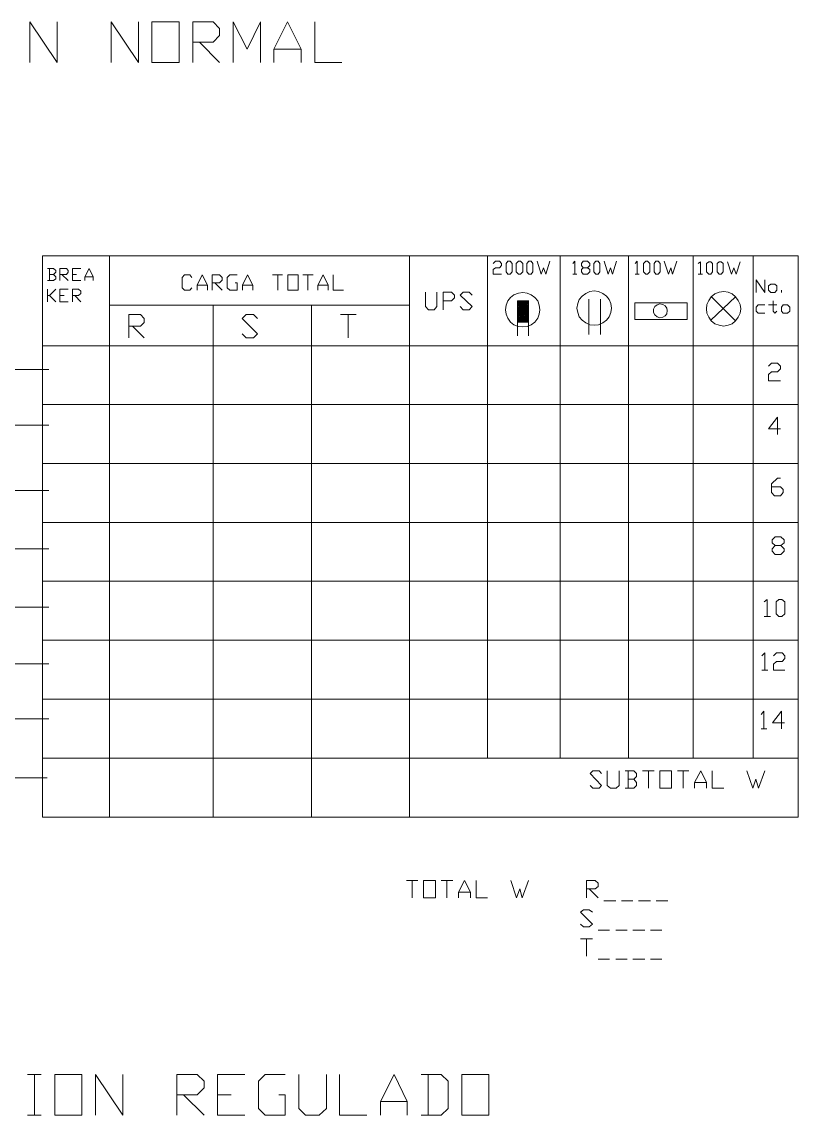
# Model space of a CAD drawing. Header units: millimetres. Extents: x 7 to 206, y 30 to 245.
# Drawn here: x 131.2 to 205.8, y 139.7 to 244.7 of the extents above; entities that cross this region are included whole.
import ezdxf

# ---------------------------------------------------------------- set-up
doc = ezdxf.new("R2010")
doc.units = ezdxf.units.MM
doc.header["$MEASUREMENT"] = 0
doc.layers.add('TABLA', color=7, linetype='CONTINUOUS')

msp = doc.modelspace()

# ---------------------------------------------------------------- linework, layer by layer
at = {"layer": 'TABLA', "color": 7, "linetype": 'Continuous', "lineweight": 18, "true_color": 0x000007}
for p, q in [((148.29, 242.78), (150.24, 240.83)), ((155.45, 242.1), (158.07, 242.1)), ((139.66, 222.25), (139.66, 168.36)), ((168.49, 222.25), (168.49, 168.36)), ((175.98, 222.25), (175.98, 174.03)), ((182.96, 222.25), (182.96, 174.03)), ((189.53, 222.25), (189.53, 174.03)), ((195.75, 222.25), (195.75, 174.03)), ((201.51, 222.25), (201.51, 174.03)), ((133.9, 221.06), (133.9, 219.88)), ((135.09, 220.47), (135.68, 219.88)), ((136.1, 220.47), (136.48, 220.47)), ((184.19, 220.51), (184.57, 220.51)), ((190.16, 220.51), (190.54, 220.51)), ((196.21, 220.51), (196.64, 220.51)), ((136.1, 219.88), (136.91, 219.88)), ((137.29, 220.26), (138.09, 220.26)), ((148.08, 219.46), (149.06, 219.46)), ((149.78, 219.67), (150.49, 218.95)), ((152.44, 219.46), (153.42, 219.46)), ((155.32, 220.43), (156.29, 220.43)), ((155.83, 220.43), (155.83, 218.95)), ((158.24, 220.43), (159.22, 220.43)), ((158.71, 220.43), (158.71, 218.95)), ((159.68, 219.46), (160.65, 219.46)), ((133.69, 217.85), (133.69, 219.07)), ((133.9, 218.44), (134.49, 217.85)), ((134.87, 218.44), (135.3, 218.44)), ((136.31, 218.44), (136.91, 217.85)), ((204.22, 218.74), (204.22, 218.95)), ((134.87, 217.85), (135.68, 217.85)), ((168.49, 217.51), (139.66, 217.51)), ((149.61, 217.51), (149.61, 168.36)), ((159.05, 217.51), (159.05, 168.36)), ((178.86, 217.93), (178.9, 217.93)), ((178.86, 217.89), (178.9, 217.93)), ((178.86, 217.93), (178.86, 214.59)), ((178.86, 217.85), (178.9, 217.89)), ((178.86, 217.76), (178.9, 217.76)), ((178.86, 217.72), (178.9, 217.72)), ((178.86, 217.68), (178.94, 217.72)), ((178.86, 217.64), (178.9, 217.68)), ((178.86, 217.55), (178.9, 217.55)), ((178.86, 217.47), (178.9, 217.51)), ((178.86, 217.42), (178.9, 217.47)), ((178.86, 217.38), (178.9, 217.38)), ((178.86, 217.34), (178.9, 217.34)), ((178.86, 217.3), (178.94, 217.34)), ((178.9, 217.8), (178.94, 217.85)), ((178.9, 217.59), (178.94, 217.64)), ((178.9, 217.55), (178.94, 217.55)), ((178.9, 217.42), (178.94, 217.47)), ((178.9, 217.38), (178.94, 217.42)), ((178.94, 217.93), (178.99, 217.93)), ((178.94, 217.89), (178.99, 217.89)), ((178.94, 217.76), (178.99, 217.8)), ((178.94, 217.55), (178.99, 217.59)), ((178.94, 217.51), (178.99, 217.51)), ((178.94, 217.38), (178.99, 217.42)), ((178.94, 217.34), (178.99, 217.38)), ((178.99, 217.89), (179.03, 217.93)), ((178.99, 217.85), (179.03, 217.85)), ((178.99, 217.72), (179.03, 217.76)), ((178.99, 217.51), (179.03, 217.55)), ((178.99, 217.47), (179.03, 217.47)), ((178.99, 217.34), (179.03, 217.38)), ((178.99, 217.3), (179.03, 217.34)), ((179.03, 217.85), (179.07, 217.89)), ((179.03, 217.8), (179.07, 217.8)), ((179.03, 217.68), (179.07, 217.72)), ((179.03, 217.47), (179.07, 217.51)), ((179.03, 217.42), (179.07, 217.42)), ((179.03, 217.3), (179.07, 217.34)), ((179.07, 217.8), (179.11, 217.85)), ((179.07, 217.76), (179.11, 217.76)), ((179.07, 217.64), (179.11, 217.68)), ((179.07, 217.42), (179.11, 217.47)), ((179.07, 217.38), (179.11, 217.38)), ((179.11, 217.89), (179.11, 217.93)), ((179.11, 217.76), (179.15, 217.8)), ((179.11, 217.72), (179.15, 217.72)), ((179.11, 217.59), (179.15, 217.64)), ((179.11, 217.38), (179.15, 217.42)), ((179.11, 217.34), (179.15, 217.34)), ((179.15, 217.93), (179.2, 217.93)), ((179.15, 217.85), (179.2, 217.93)), ((179.15, 217.72), (179.2, 217.76)), ((179.15, 217.68), (179.2, 217.68)), ((179.15, 217.55), (179.2, 217.59)), ((179.15, 217.34), (179.2, 217.38)), ((179.2, 217.89), (179.24, 217.93)), ((179.2, 217.68), (179.24, 217.72)), ((179.2, 217.64), (179.24, 217.64)), ((179.2, 217.51), (179.24, 217.55)), ((179.2, 217.3), (179.24, 217.34)), ((179.24, 217.85), (179.28, 217.89)), ((179.24, 217.64), (179.28, 217.68)), ((179.24, 217.59), (179.28, 217.59)), ((179.24, 217.47), (179.28, 217.51)), ((179.24, 217.38), (179.28, 217.47)), ((179.28, 217.8), (179.32, 217.85)), ((179.28, 217.64), (179.37, 217.68)), ((179.28, 217.59), (179.32, 217.64)), ((179.28, 217.55), (179.32, 217.55)), ((179.28, 217.42), (179.32, 217.47)), ((179.28, 217.34), (179.32, 217.42)), ((179.32, 217.93), (179.37, 217.93)), ((179.32, 217.89), (179.37, 217.89)), ((179.32, 217.76), (179.37, 217.8)), ((179.32, 217.59), (179.41, 217.64)), ((179.32, 217.55), (179.37, 217.59)), ((179.32, 217.51), (179.37, 217.51)), ((179.32, 217.47), (179.37, 217.51)), ((179.32, 217.38), (179.37, 217.42)), ((179.32, 217.3), (179.37, 217.38)), ((179.37, 217.93), (179.41, 217.93)), ((179.37, 217.89), (179.41, 217.93)), ((179.37, 217.85), (179.41, 217.85)), ((179.37, 217.72), (179.41, 217.76)), ((179.37, 217.55), (179.45, 217.59)), ((179.37, 217.51), (179.41, 217.55)), ((179.37, 217.47), (179.41, 217.47)), ((179.37, 217.42), (179.41, 217.47)), ((179.37, 217.34), (179.41, 217.38)), ((179.37, 217.25), (179.41, 217.34)), ((179.41, 217.89), (179.45, 217.93)), ((179.41, 217.85), (179.45, 217.89)), ((179.41, 217.8), (179.45, 217.8)), ((179.41, 217.68), (179.45, 217.72)), ((179.41, 217.51), (179.49, 217.55)), ((179.41, 217.47), (179.45, 217.51)), ((179.41, 217.42), (179.45, 217.42)), ((179.41, 217.38), (179.45, 217.42)), ((179.41, 217.3), (179.45, 217.34)), ((179.45, 217.85), (179.49, 217.89)), ((179.45, 217.8), (179.49, 217.85)), ((179.45, 217.76), (179.49, 217.76)), ((179.45, 217.64), (179.49, 217.68)), ((179.45, 217.47), (179.54, 217.51)), ((179.45, 217.42), (179.49, 217.47)), ((179.45, 217.38), (179.49, 217.38)), ((179.45, 217.34), (179.49, 217.38)), ((179.49, 217.89), (179.49, 217.93)), ((179.49, 217.8), (179.54, 217.85)), ((179.49, 217.76), (179.54, 217.8)), ((179.49, 217.72), (179.54, 217.72)), ((179.49, 217.59), (179.54, 217.64)), ((179.49, 217.42), (179.58, 217.47)), ((179.49, 217.38), (179.54, 217.42)), ((179.49, 217.34), (179.54, 217.34)), ((179.49, 217.3), (179.54, 217.34)), ((179.54, 217.93), (179.58, 217.93)), ((179.54, 217.85), (179.58, 217.93)), ((179.54, 217.89), (179.58, 217.89)), ((179.54, 217.76), (179.58, 217.8)), ((179.54, 217.72), (179.58, 217.76)), ((179.54, 217.68), (179.58, 217.68)), ((179.54, 217.55), (179.58, 217.59)), ((179.54, 217.38), (179.62, 217.42)), ((179.54, 217.34), (179.58, 217.38)), ((179.58, 217.89), (179.62, 217.93)), ((179.58, 217.85), (179.62, 217.85)), ((179.58, 217.72), (179.62, 217.76)), ((179.58, 217.68), (179.62, 217.72)), ((179.58, 217.64), (179.62, 217.64)), ((179.58, 217.51), (179.62, 217.55)), ((179.58, 217.34), (179.66, 217.38)), ((179.58, 217.3), (179.62, 217.34)), ((179.62, 217.85), (179.66, 217.89)), ((179.62, 217.8), (179.66, 217.8)), ((179.62, 217.68), (179.66, 217.72)), ((179.62, 217.59), (179.66, 217.68)), ((179.62, 217.47), (179.66, 217.51)), ((179.62, 217.3), (179.7, 217.34)), ((179.66, 217.8), (179.7, 217.85)), ((179.66, 217.76), (179.7, 217.76)), ((179.66, 217.64), (179.75, 217.68)), ((179.66, 217.55), (179.7, 217.64)), ((179.66, 217.42), (179.7, 217.47)), ((179.66, 217.34), (179.7, 217.42)), ((179.7, 217.89), (179.7, 217.93)), ((179.7, 217.76), (179.75, 217.8)), ((179.7, 217.72), (179.75, 217.72)), ((179.7, 217.59), (179.79, 217.64)), ((179.7, 217.51), (179.75, 217.59)), ((179.7, 217.38), (179.75, 217.42)), ((179.7, 217.3), (179.75, 217.38)), ((179.75, 217.93), (179.79, 217.93)), ((179.75, 217.85), (179.79, 217.93)), ((179.75, 217.72), (179.79, 217.76)), ((179.75, 217.55), (179.83, 217.59)), ((179.75, 217.47), (179.79, 217.55)), ((179.75, 217.42), (179.79, 217.47)), ((179.75, 217.34), (179.79, 217.38)), ((179.75, 217.25), (179.79, 217.34)), ((179.79, 217.89), (179.83, 217.93)), ((179.79, 217.8), (179.83, 217.89)), ((179.79, 217.68), (179.83, 217.72)), ((179.79, 217.51), (179.87, 217.55)), ((179.79, 217.42), (179.83, 217.51)), ((179.79, 217.38), (179.83, 217.42)), ((179.79, 217.3), (179.83, 217.34)), ((179.83, 217.85), (179.87, 217.89)), ((179.83, 217.76), (179.87, 217.85)), ((179.83, 217.64), (179.87, 217.68)), ((179.83, 217.55), (179.87, 217.59)), ((179.83, 217.47), (179.92, 217.51)), ((179.83, 217.38), (179.87, 217.47)), ((179.83, 217.34), (179.87, 217.38)), ((179.87, 217.89), (179.87, 217.93)), ((179.87, 217.8), (179.92, 217.85)), ((179.87, 217.72), (179.92, 217.8)), ((179.87, 217.64), (179.92, 217.68)), ((179.87, 217.59), (179.92, 217.64)), ((179.87, 217.51), (179.92, 217.55)), ((179.87, 217.42), (179.92, 217.47)), ((179.87, 217.34), (179.92, 217.42)), ((179.87, 217.3), (179.92, 217.34)), ((179.92, 217.93), (179.96, 217.93)), ((179.92, 217.93), (179.92, 214.59)), ((179.92, 217.89), (179.96, 217.89)), ((179.92, 217.85), (179.92, 217.89)), ((179.92, 217.76), (179.96, 217.76)), ((179.92, 217.68), (179.92, 217.72)), ((179.92, 217.47), (179.92, 217.51)), ((179.92, 217.3), (179.92, 217.34)), ((185.72, 218.1), (185.72, 214.71)), ((186.82, 218.1), (186.82, 214.71)), ((197.44, 216.07), (199.81, 218.31)), ((197.48, 218.36), (199.81, 216.03)), ((202.99, 217.55), (203.79, 217.55)), ((161.84, 216.62), (163.36, 216.62)), ((162.6, 216.62), (162.6, 214.38)), ((178.86, 217.25), (178.9, 217.3)), ((178.86, 217.17), (178.9, 217.17)), ((178.86, 217.09), (178.86, 217.13)), ((178.86, 217.09), (178.94, 217.13)), ((178.86, 217.04), (178.9, 217.09)), ((178.86, 216.96), (178.9, 217)), ((178.86, 216.92), (178.86, 216.96)), ((178.86, 216.87), (178.9, 216.92)), ((178.86, 216.79), (178.9, 216.87)), ((178.86, 216.75), (178.9, 216.79)), ((178.86, 216.7), (178.86, 216.75)), ((178.86, 216.7), (178.94, 216.75)), ((178.86, 216.66), (178.9, 216.7)), ((178.86, 216.66), (178.9, 216.66)), ((178.86, 216.58), (178.9, 216.62)), ((178.86, 216.53), (178.86, 216.58)), ((178.86, 216.49), (178.86, 216.53)), ((178.86, 216.49), (178.94, 216.53)), ((178.86, 216.41), (178.9, 216.49)), ((178.86, 216.37), (178.9, 216.41)), ((178.86, 216.32), (178.86, 216.37)), ((178.86, 216.32), (178.94, 216.37)), ((178.86, 216.28), (178.9, 216.32)), ((178.86, 216.28), (178.9, 216.28)), ((178.9, 217.21), (178.94, 217.25)), ((178.9, 217.17), (178.94, 217.17)), ((178.9, 217.04), (178.99, 217.09)), ((178.9, 217), (178.94, 217.04)), ((178.9, 216.96), (178.94, 216.96)), ((178.9, 216.83), (178.94, 216.87)), ((178.9, 216.75), (178.94, 216.83)), ((178.9, 216.66), (178.99, 216.7)), ((178.9, 216.62), (178.94, 216.66)), ((178.9, 216.58), (178.94, 216.58)), ((178.9, 216.53), (178.94, 216.58)), ((178.9, 216.45), (178.99, 216.49)), ((178.9, 216.37), (178.94, 216.45)), ((178.9, 216.28), (178.94, 216.28)), ((178.9, 216.24), (178.94, 216.28)), ((178.94, 217.3), (178.99, 217.3)), ((178.94, 217.17), (178.99, 217.21)), ((178.94, 217), (179.03, 217.04)), ((178.94, 216.96), (178.99, 217)), ((178.94, 216.92), (178.99, 216.92)), ((178.94, 216.87), (178.99, 216.92)), ((178.94, 216.79), (178.99, 216.83)), ((178.94, 216.7), (178.99, 216.79)), ((178.94, 216.62), (179.03, 216.66)), ((178.94, 216.58), (178.99, 216.62)), ((178.94, 216.49), (178.99, 216.53)), ((178.94, 216.41), (179.03, 216.45)), ((178.94, 216.32), (178.99, 216.41)), ((178.94, 216.28), (178.99, 216.32)), ((178.99, 217.25), (179.03, 217.25)), ((178.99, 217.13), (179.03, 217.17)), ((178.99, 216.96), (179.07, 217)), ((178.99, 216.92), (179.03, 216.96)), ((178.99, 216.87), (179.03, 216.87)), ((178.99, 216.83), (179.03, 216.87)), ((178.99, 216.75), (179.03, 216.79)), ((178.99, 216.66), (179.03, 216.75)), ((178.99, 216.58), (179.07, 216.62)), ((178.99, 216.53), (179.03, 216.58)), ((178.99, 216.45), (179.03, 216.49)), ((178.99, 216.37), (179.07, 216.41)), ((178.99, 216.28), (179.03, 216.37)), ((178.99, 216.24), (179.03, 216.28)), ((179.03, 217.25), (179.07, 217.3)), ((179.03, 217.21), (179.07, 217.21)), ((179.03, 217.09), (179.07, 217.13)), ((179.03, 216.92), (179.11, 216.96)), ((179.03, 216.87), (179.07, 216.92)), ((179.03, 216.83), (179.07, 216.83)), ((179.03, 216.79), (179.07, 216.83)), ((179.03, 216.7), (179.07, 216.75)), ((179.03, 216.62), (179.07, 216.7)), ((179.03, 216.53), (179.11, 216.58)), ((179.03, 216.49), (179.07, 216.53)), ((179.03, 216.41), (179.07, 216.45)), ((179.03, 216.24), (179.07, 216.32)), ((179.07, 217.25), (179.11, 217.3)), ((179.07, 217.17), (179.11, 217.25)), ((179.07, 217.04), (179.11, 217.09)), ((179.07, 216.87), (179.15, 216.92)), ((179.07, 216.79), (179.11, 216.87)), ((179.07, 216.75), (179.11, 216.79)), ((179.07, 216.66), (179.11, 216.7)), ((179.07, 216.58), (179.11, 216.66)), ((179.07, 216.49), (179.15, 216.53)), ((179.07, 216.45), (179.11, 216.49)), ((179.07, 216.37), (179.11, 216.41)), ((179.07, 216.2), (179.11, 216.28)), ((179.11, 217.21), (179.15, 217.25)), ((179.11, 217.13), (179.15, 217.21)), ((179.11, 217), (179.15, 217.04)), ((179.11, 216.83), (179.2, 216.87)), ((179.11, 216.75), (179.15, 216.83)), ((179.11, 216.7), (179.15, 216.75)), ((179.11, 216.62), (179.15, 216.66)), ((179.11, 216.53), (179.15, 216.62)), ((179.11, 216.45), (179.2, 216.49)), ((179.11, 216.32), (179.15, 216.37)), ((179.15, 217.3), (179.2, 217.3)), ((179.15, 217.17), (179.2, 217.21)), ((179.15, 217.09), (179.2, 217.17)), ((179.15, 216.96), (179.2, 217)), ((179.15, 216.79), (179.24, 216.83)), ((179.15, 216.7), (179.2, 216.79)), ((179.15, 216.66), (179.2, 216.7)), ((179.15, 216.58), (179.2, 216.62)), ((179.15, 216.49), (179.2, 216.58)), ((179.15, 216.41), (179.24, 216.45)), ((179.15, 216.28), (179.2, 216.32)), ((179.2, 217.25), (179.24, 217.25)), ((179.2, 217.13), (179.24, 217.17)), ((179.2, 217.04), (179.24, 217.13)), ((179.2, 216.92), (179.24, 216.96)), ((179.2, 216.75), (179.28, 216.79)), ((179.2, 216.66), (179.24, 216.75)), ((179.2, 216.62), (179.24, 216.66)), ((179.2, 216.53), (179.24, 216.58)), ((179.2, 216.45), (179.24, 216.53)), ((179.2, 216.37), (179.28, 216.41)), ((179.2, 216.24), (179.24, 216.28)), ((179.24, 217.25), (179.28, 217.3)), ((179.24, 217.21), (179.28, 217.21)), ((179.24, 217.09), (179.32, 217.13)), ((179.24, 217), (179.28, 217.09)), ((179.24, 216.87), (179.28, 216.92)), ((179.24, 216.79), (179.28, 216.87)), ((179.24, 216.7), (179.32, 216.75)), ((179.24, 216.62), (179.28, 216.7)), ((179.24, 216.58), (179.28, 216.62)), ((179.24, 216.41), (179.28, 216.49)), ((179.24, 216.32), (179.32, 216.37)), ((179.28, 217.21), (179.32, 217.25)), ((179.28, 217.17), (179.32, 217.17)), ((179.28, 217.13), (179.32, 217.17)), ((179.28, 217.04), (179.37, 217.09)), ((179.28, 216.96), (179.32, 217.04)), ((179.28, 216.83), (179.32, 216.87)), ((179.28, 216.75), (179.32, 216.79)), ((179.28, 216.66), (179.37, 216.7)), ((179.28, 216.58), (179.32, 216.66)), ((179.28, 216.53), (179.32, 216.58)), ((179.28, 216.37), (179.32, 216.45)), ((179.28, 216.28), (179.32, 216.28)), ((179.32, 217.21), (179.41, 217.25)), ((179.32, 217.17), (179.37, 217.21)), ((179.32, 217.09), (179.37, 217.13)), ((179.32, 217), (179.41, 217.04)), ((179.32, 216.92), (179.37, 217)), ((179.32, 216.87), (179.37, 216.92)), ((179.32, 216.83), (179.37, 216.83)), ((179.32, 216.79), (179.37, 216.83)), ((179.32, 216.7), (179.37, 216.75)), ((179.32, 216.62), (179.41, 216.66)), ((179.32, 216.49), (179.37, 216.53)), ((179.32, 216.32), (179.37, 216.37)), ((179.32, 216.28), (179.37, 216.32)), ((179.37, 217.17), (179.45, 217.21)), ((179.37, 217.13), (179.41, 217.17)), ((179.37, 217.04), (179.41, 217.09)), ((179.37, 216.96), (179.45, 217)), ((179.37, 216.87), (179.41, 216.96)), ((179.37, 216.83), (179.41, 216.87)), ((179.37, 216.79), (179.41, 216.79)), ((179.37, 216.75), (179.41, 216.79)), ((179.37, 216.66), (179.41, 216.7)), ((179.37, 216.58), (179.45, 216.62)), ((179.37, 216.45), (179.41, 216.49)), ((179.37, 216.41), (179.41, 216.41)), ((179.37, 216.28), (179.41, 216.32)), ((179.37, 216.24), (179.41, 216.28)), ((179.41, 217.21), (179.45, 217.3)), ((179.41, 217.13), (179.49, 217.17)), ((179.41, 217.09), (179.45, 217.13)), ((179.41, 217), (179.45, 217.04)), ((179.41, 216.92), (179.49, 216.96)), ((179.41, 216.83), (179.45, 216.92)), ((179.41, 216.79), (179.45, 216.83)), ((179.41, 216.75), (179.45, 216.75)), ((179.41, 216.7), (179.45, 216.75)), ((179.41, 216.62), (179.45, 216.66)), ((179.41, 216.53), (179.49, 216.58)), ((179.41, 216.41), (179.45, 216.45)), ((179.41, 216.37), (179.45, 216.37)), ((179.41, 216.24), (179.45, 216.28)), ((179.45, 217.25), (179.49, 217.3)), ((179.45, 217.17), (179.49, 217.25)), ((179.45, 217.09), (179.54, 217.13)), ((179.45, 217.04), (179.49, 217.09)), ((179.45, 216.96), (179.49, 217)), ((179.45, 216.87), (179.54, 216.92)), ((179.45, 216.79), (179.49, 216.87)), ((179.45, 216.75), (179.49, 216.79)), ((179.45, 216.7), (179.49, 216.7)), ((179.45, 216.66), (179.49, 216.7)), ((179.45, 216.58), (179.49, 216.62)), ((179.45, 216.49), (179.54, 216.53)), ((179.45, 216.37), (179.49, 216.41)), ((179.45, 216.32), (179.49, 216.32)), ((179.49, 217.21), (179.54, 217.25)), ((179.49, 217.13), (179.54, 217.21)), ((179.49, 217.04), (179.58, 217.09)), ((179.49, 217), (179.54, 217.04)), ((179.49, 216.92), (179.54, 216.96)), ((179.49, 216.83), (179.58, 216.87)), ((179.49, 216.75), (179.54, 216.83)), ((179.49, 216.7), (179.54, 216.75)), ((179.49, 216.66), (179.54, 216.66)), ((179.49, 216.62), (179.54, 216.66)), ((179.49, 216.53), (179.54, 216.58)), ((179.49, 216.45), (179.58, 216.49)), ((179.49, 216.32), (179.54, 216.37)), ((179.49, 216.28), (179.54, 216.28)), ((179.54, 217.3), (179.58, 217.3)), ((179.54, 217.25), (179.58, 217.3)), ((179.54, 217.17), (179.58, 217.21)), ((179.54, 217.09), (179.58, 217.17)), ((179.54, 217), (179.62, 217.04)), ((179.54, 216.96), (179.58, 217)), ((179.54, 216.87), (179.58, 216.92)), ((179.54, 216.79), (179.62, 216.83)), ((179.54, 216.7), (179.58, 216.79)), ((179.54, 216.66), (179.58, 216.7)), ((179.54, 216.62), (179.58, 216.62)), ((179.54, 216.58), (179.58, 216.62)), ((179.54, 216.49), (179.58, 216.53)), ((179.54, 216.41), (179.62, 216.45)), ((179.54, 216.28), (179.58, 216.32)), ((179.58, 217.25), (179.62, 217.25)), ((179.58, 217.21), (179.62, 217.25)), ((179.58, 217.13), (179.62, 217.17)), ((179.58, 217.04), (179.62, 217.13)), ((179.58, 216.96), (179.66, 217)), ((179.58, 216.92), (179.62, 216.96)), ((179.58, 216.83), (179.62, 216.87)), ((179.58, 216.66), (179.62, 216.75)), ((179.58, 216.62), (179.62, 216.66)), ((179.58, 216.58), (179.62, 216.58)), ((179.58, 216.53), (179.62, 216.58)), ((179.58, 216.45), (179.62, 216.49)), ((179.58, 216.37), (179.66, 216.41)), ((179.58, 216.24), (179.62, 216.28)), ((179.62, 217.25), (179.66, 217.3)), ((179.62, 217.21), (179.66, 217.21)), ((179.62, 217.17), (179.66, 217.21)), ((179.62, 217.09), (179.66, 217.13)), ((179.62, 217), (179.66, 217.09)), ((179.62, 216.92), (179.7, 216.96)), ((179.62, 216.87), (179.66, 216.92)), ((179.62, 216.79), (179.66, 216.83)), ((179.62, 216.62), (179.66, 216.7)), ((179.62, 216.58), (179.66, 216.62)), ((179.62, 216.53), (179.66, 216.53)), ((179.62, 216.49), (179.66, 216.53)), ((179.62, 216.41), (179.66, 216.45)), ((179.66, 217.25), (179.75, 217.3)), ((179.66, 217.17), (179.7, 217.25)), ((179.66, 217.13), (179.7, 217.17)), ((179.66, 216.96), (179.7, 217.04)), ((179.66, 216.87), (179.75, 216.92)), ((179.66, 216.75), (179.7, 216.79)), ((179.66, 216.58), (179.7, 216.66)), ((179.66, 216.53), (179.7, 216.58)), ((179.66, 216.49), (179.7, 216.49)), ((179.66, 216.37), (179.7, 216.41)), ((179.7, 217.21), (179.79, 217.25)), ((179.7, 217.13), (179.75, 217.21)), ((179.7, 217.09), (179.75, 217.13)), ((179.7, 216.92), (179.75, 217)), ((179.7, 216.83), (179.75, 216.83)), ((179.7, 216.7), (179.75, 216.75)), ((179.7, 216.53), (179.75, 216.62)), ((179.7, 216.49), (179.75, 216.53)), ((179.7, 216.45), (179.75, 216.45)), ((179.7, 216.32), (179.75, 216.37)), ((179.75, 217.17), (179.83, 217.21)), ((179.75, 217.04), (179.79, 217.09)), ((179.75, 216.87), (179.79, 216.96)), ((179.75, 216.83), (179.79, 216.87)), ((179.75, 216.79), (179.79, 216.79)), ((179.75, 216.66), (179.79, 216.7)), ((179.75, 216.45), (179.79, 216.49)), ((179.75, 216.41), (179.79, 216.41)), ((179.75, 216.28), (179.79, 216.32)), ((179.79, 217.21), (179.83, 217.3)), ((179.79, 217.13), (179.87, 217.17)), ((179.79, 217), (179.83, 217.04)), ((179.79, 216.83), (179.83, 216.92)), ((179.79, 216.79), (179.83, 216.83)), ((179.79, 216.75), (179.83, 216.75)), ((179.79, 216.62), (179.83, 216.66)), ((179.79, 216.41), (179.83, 216.45)), ((179.79, 216.37), (179.83, 216.37)), ((179.79, 216.24), (179.83, 216.28)), ((179.83, 217.25), (179.87, 217.3)), ((179.83, 217.17), (179.87, 217.25)), ((179.83, 217.09), (179.92, 217.13)), ((179.83, 216.96), (179.87, 217)), ((179.83, 216.87), (179.92, 216.92)), ((179.83, 216.79), (179.87, 216.87)), ((179.83, 216.75), (179.87, 216.79)), ((179.83, 216.7), (179.87, 216.7)), ((179.83, 216.58), (179.87, 216.62)), ((179.83, 216.49), (179.92, 216.53)), ((179.83, 216.37), (179.87, 216.41)), ((179.83, 216.32), (179.87, 216.32)), ((179.87, 217.21), (179.92, 217.21)), ((179.87, 217.13), (179.92, 217.17)), ((179.87, 217.04), (179.92, 217.04)), ((179.87, 216.92), (179.92, 216.96)), ((179.87, 216.83), (179.92, 216.83)), ((179.87, 216.75), (179.92, 216.79)), ((179.87, 216.7), (179.92, 216.75)), ((179.87, 216.66), (179.92, 216.66)), ((179.87, 216.53), (179.92, 216.58)), ((179.87, 216.45), (179.92, 216.45)), ((179.87, 216.32), (179.92, 216.37)), ((179.87, 216.28), (179.92, 216.28)), ((179.92, 217.25), (179.96, 217.25)), ((179.92, 217.09), (179.96, 217.09)), ((179.92, 216.87), (179.96, 216.87)), ((179.92, 216.7), (179.96, 216.7)), ((179.92, 216.66), (179.96, 216.66)), ((179.92, 216.49), (179.96, 216.49)), ((179.92, 216.28), (179.96, 216.28)), ((141.86, 215.52), (143, 214.38)), ((178.86, 216.24), (178.9, 216.24)), ((178.86, 216.2), (178.9, 216.24)), ((178.86, 216.15), (178.9, 216.2)), ((178.86, 216.11), (178.86, 216.15)), ((178.86, 216.11), (178.94, 216.15)), ((178.86, 216.03), (178.9, 216.11)), ((178.86, 216.07), (178.9, 216.07)), ((178.86, 215.98), (178.9, 216.03)), ((178.86, 215.94), (178.86, 215.98)), ((178.86, 215.94), (178.9, 215.94)), ((178.86, 215.9), (178.9, 215.9)), ((178.9, 216.15), (178.94, 216.2)), ((178.9, 216.07), (178.99, 216.11)), ((178.9, 215.98), (178.94, 216.07)), ((178.9, 215.94), (178.94, 215.98)), ((178.94, 216.24), (178.99, 216.24)), ((178.94, 216.2), (178.99, 216.24)), ((178.94, 216.11), (178.99, 216.15)), ((178.94, 216.03), (179.03, 216.07)), ((178.94, 215.9), (178.99, 215.94)), ((178.99, 216.2), (179.03, 216.2)), ((178.99, 216.15), (179.03, 216.2)), ((178.99, 216.07), (179.03, 216.11)), ((178.99, 215.98), (179.07, 216.03)), ((178.99, 215.9), (179.03, 215.98)), ((179.03, 216.2), (179.07, 216.24)), ((179.03, 216.15), (179.07, 216.15)), ((179.03, 216.11), (179.07, 216.15)), ((179.03, 216.03), (179.07, 216.07)), ((179.03, 215.9), (179.07, 215.9)), ((179.07, 216.15), (179.11, 216.2)), ((179.07, 216.11), (179.11, 216.11)), ((179.07, 216.07), (179.11, 216.11)), ((179.07, 215.98), (179.11, 216.03)), ((179.07, 215.9), (179.07, 215.94)), ((179.11, 216.15), (179.15, 216.24)), ((179.11, 216.11), (179.15, 216.15)), ((179.11, 216.07), (179.15, 216.07)), ((179.11, 215.94), (179.15, 215.98)), ((179.15, 216.11), (179.2, 216.2)), ((179.15, 216.07), (179.2, 216.11)), ((179.15, 216.03), (179.2, 216.03)), ((179.15, 215.9), (179.2, 215.94)), ((179.2, 216.07), (179.24, 216.15)), ((179.2, 216.03), (179.24, 216.07)), ((179.2, 215.98), (179.24, 215.98)), ((179.2, 215.9), (179.24, 215.98)), ((179.24, 216.2), (179.28, 216.24)), ((179.24, 216.03), (179.28, 216.11)), ((179.24, 215.98), (179.28, 216.03)), ((179.24, 215.94), (179.28, 215.94)), ((179.24, 215.9), (179.28, 215.9)), ((179.28, 216.15), (179.32, 216.2)), ((179.28, 215.98), (179.32, 216.07)), ((179.28, 215.94), (179.32, 215.98)), ((179.32, 216.24), (179.37, 216.24)), ((179.32, 216.11), (179.37, 216.15)), ((179.32, 215.9), (179.37, 215.94)), ((179.37, 216.2), (179.41, 216.2)), ((179.37, 216.07), (179.41, 216.11)), ((179.37, 215.9), (179.41, 215.94)), ((179.41, 216.2), (179.45, 216.24)), ((179.41, 216.15), (179.45, 216.15)), ((179.41, 216.03), (179.45, 216.07)), ((179.41, 215.9), (179.45, 215.9)), ((179.45, 216.2), (179.49, 216.24)), ((179.45, 216.15), (179.49, 216.2)), ((179.45, 216.11), (179.49, 216.11)), ((179.45, 215.98), (179.49, 216.03)), ((179.45, 215.9), (179.49, 215.9)), ((179.49, 216.15), (179.54, 216.2)), ((179.49, 216.11), (179.54, 216.15)), ((179.49, 216.07), (179.54, 216.07)), ((179.49, 215.94), (179.54, 215.98)), ((179.54, 216.24), (179.58, 216.24)), ((179.54, 216.11), (179.58, 216.15)), ((179.54, 216.07), (179.58, 216.11)), ((179.54, 215.9), (179.58, 215.94)), ((179.58, 216.2), (179.62, 216.2)), ((179.58, 216.07), (179.62, 216.11)), ((179.58, 216.03), (179.62, 216.07)), ((179.58, 215.9), (179.62, 215.98)), ((179.62, 216.2), (179.66, 216.24)), ((179.62, 216.15), (179.66, 216.15)), ((179.62, 216.03), (179.66, 216.07)), ((179.62, 215.98), (179.66, 216.03)), ((179.62, 215.9), (179.66, 215.9)), ((179.66, 216.15), (179.7, 216.2)), ((179.66, 216.11), (179.7, 216.11)), ((179.66, 215.98), (179.7, 216.03)), ((179.66, 215.9), (179.66, 215.94)), ((179.7, 216.11), (179.75, 216.15)), ((179.7, 215.94), (179.75, 215.98)), ((179.75, 216.07), (179.79, 216.11)), ((179.75, 215.9), (179.79, 215.94)), ((179.79, 216.03), (179.83, 216.07)), ((179.83, 216.2), (179.87, 216.24)), ((179.83, 215.98), (179.87, 216.03)), ((179.83, 215.9), (179.87, 215.9)), ((179.87, 216.15), (179.92, 216.2)), ((179.87, 216.11), (179.92, 216.15)), ((179.87, 215.94), (179.92, 215.98)), ((179.87, 215.9), (179.92, 215.94)), ((179.92, 216.11), (179.96, 216.11)), ((179.92, 216.07), (179.96, 216.07)), ((179.92, 215.9), (179.96, 215.9)), ((133.22, 213.61), (205.82, 213.61)), ((130.17, 211.33), (133.82, 211.33)), ((133.22, 207.98), (205.82, 207.98)), ((130.17, 205.99), (133.82, 205.99)), ((133.22, 202.31), (205.82, 202.31)), ((130.17, 199.73), (133.82, 199.73)), ((133.22, 196.64), (205.82, 196.64)), ((130.17, 194.14), (133.82, 194.14)), ((133.22, 191.01), (205.82, 191.01)), ((130.17, 188.51), (133.82, 188.51)), ((202.56, 187.62), (203.16, 187.62)), ((133.22, 185.34), (205.82, 185.34)), ((130.17, 183.09), (133.82, 183.09)), ((202.35, 182.46), (202.9, 182.46)), ((133.22, 179.7), (205.82, 179.7)), ((130.17, 177.8), (133.82, 177.8)), ((202.27, 176.83), (202.82, 176.83)), ((133.22, 174.03), (205.82, 174.03)), ((189.48, 172.8), (189.48, 171.15)), ((190.88, 172.8), (191.98, 172.8)), ((191.43, 172.8), (191.43, 171.15)), ((194.23, 172.8), (195.33, 172.8)), ((194.78, 172.8), (194.78, 171.15)), ((130.01, 172.13), (133.65, 172.13)), ((195.88, 171.7), (197.02, 171.7)), ((133.65, 168.36), (189.91, 168.36)), ((168.19, 162.26), (169.29, 162.26)), ((168.74, 162.26), (168.74, 160.61)), ((171.53, 162.26), (172.64, 162.26)), ((172.08, 162.26), (172.08, 160.61)), ((173.19, 161.16), (174.33, 161.16)), ((185.76, 161.46), (186.61, 160.61)), ((187.16, 160.32), (188.3, 160.32)), ((188.85, 160.32), (189.95, 160.32)), ((190.5, 160.32), (191.64, 160.32)), ((192.19, 160.32), (193.29, 160.32)), ((186.61, 157.52), (187.71, 157.52)), ((188.3, 157.52), (189.4, 157.52)), ((189.95, 157.52), (191.09, 157.52)), ((191.64, 157.52), (192.74, 157.52)), ((184.91, 156.68), (186.05, 156.68)), ((185.5, 156.68), (185.5, 155.02)), ((186.61, 154.73), (187.71, 154.73)), ((188.3, 154.73), (189.4, 154.73)), ((189.95, 154.73), (191.09, 154.73)), ((191.64, 154.73), (192.74, 154.73)), ((131.78, 143.64), (133.1, 143.64)), ((132.46, 143.64), (132.46, 139.74)), ((170.26, 143.64), (170.26, 139.74)), ((146.77, 141.69), (148.76, 139.74)), ((150.03, 141.69), (151.34, 141.69)), ((165.69, 141.05), (168.27, 141.05)), ((131.78, 139.74), (133.1, 139.74)), ((150.03, 139.74), (152.65, 139.74))]:
    msp.add_line(p, q, dxfattribs=at)
for points in [[(132, 240.83), (132, 244.73), (134.62, 240.83), (134.62, 244.73)], [(139.83, 240.83), (139.83, 244.73), (142.45, 240.83), (142.45, 244.73)], [(147.66, 240.83), (147.66, 244.73), (149.61, 244.73), (150.24, 244.09), (150.24, 243.42), (149.61, 242.78), (147.66, 242.78)], [(151.55, 240.83), (151.55, 244.73), (152.87, 242.1), (154.18, 244.73), (154.18, 240.83)], [(155.45, 240.83), (155.45, 242.1), (156.76, 244.73), (158.07, 242.1), (158.07, 240.83)], [(159.38, 244.73), (159.38, 240.83), (161.97, 240.83)], [(176.53, 221.53), (176.74, 221.74), (177.12, 221.74), (177.33, 221.53), (177.33, 221.32), (177.12, 221.11), (176.74, 221.11), (176.53, 220.94), (176.53, 220.51), (177.33, 220.51)], [(180.76, 221.74), (181.14, 220.51), (181.36, 221.11), (181.57, 220.51), (181.95, 221.74)], [(184.19, 221.53), (184.36, 221.74), (184.36, 220.51)], [(185.17, 220.51), (185, 220.73), (185, 220.94), (185.17, 221.11), (185.59, 221.11), (185.8, 221.32), (185.8, 221.53), (185.59, 221.74), (185.17, 221.74), (185, 221.53), (185, 221.32), (185.17, 221.11)], [(187.2, 221.74), (187.58, 220.51), (187.79, 221.11), (188, 220.51), (188.38, 221.74)], [(190.16, 221.53), (190.37, 221.74), (190.37, 220.51)], [(192.96, 221.74), (193.38, 220.51), (193.59, 221.11), (193.76, 220.51), (194.18, 221.74)], [(196.21, 221.53), (196.43, 221.7), (196.43, 220.51)], [(199.05, 221.7), (199.43, 220.51), (199.64, 221.11), (199.86, 220.51), (200.24, 221.7)], [(134.28, 220.47), (134.49, 220.68), (134.49, 220.85), (134.28, 221.06), (133.69, 221.06)], [(133.69, 219.88), (134.28, 219.88), (134.49, 220.05), (134.49, 220.26), (134.28, 220.47), (133.9, 220.47)], [(134.87, 219.88), (134.87, 221.06), (135.51, 221.06), (135.68, 220.85), (135.68, 220.68), (135.51, 220.47), (134.87, 220.47)], [(136.1, 219.88), (136.1, 221.06), (136.91, 221.06)], [(137.29, 219.88), (137.29, 220.26), (137.71, 221.06), (138.09, 220.26), (138.09, 219.88)], [(185.59, 221.11), (185.8, 220.94), (185.8, 220.73), (185.59, 220.51), (185.17, 220.51)], [(147.57, 219.2), (147.36, 218.95), (146.85, 218.95), (146.64, 219.2), (146.64, 220.18), (146.85, 220.43), (147.36, 220.43), (147.57, 220.18)], [(148.08, 218.95), (148.08, 219.46), (148.55, 220.43), (149.06, 219.46), (149.06, 218.95)], [(149.52, 218.95), (149.52, 220.43), (150.24, 220.43), (150.49, 220.18), (150.49, 219.92), (150.24, 219.67), (149.52, 219.67)], [(151.72, 219.67), (151.93, 219.67), (151.93, 218.95), (151.21, 218.95), (150.96, 219.2), (150.96, 220.18), (151.21, 220.43), (151.93, 220.43)], [(152.44, 218.95), (152.44, 219.46), (152.91, 220.43), (153.42, 219.46), (153.42, 218.95)], [(159.68, 218.95), (159.68, 219.46), (160.19, 220.43), (160.65, 219.46), (160.65, 218.95)], [(161.16, 220.43), (161.16, 218.95), (162.14, 218.95)], [(201.8, 218.74), (201.8, 219.96), (202.61, 218.74), (202.61, 219.96)], [(134.49, 219.07), (133.9, 218.44), (133.69, 218.44)], [(134.87, 217.85), (134.87, 219.07), (135.68, 219.07)], [(136.1, 217.85), (136.1, 219.07), (136.69, 219.07), (136.91, 218.86), (136.91, 218.65), (136.69, 218.44), (136.1, 218.44)], [(170.01, 218.78), (170.01, 217.38), (170.31, 217.09), (170.86, 217.09), (171.11, 217.38), (171.11, 218.78)], [(171.7, 217.09), (171.7, 218.78), (172.51, 218.78), (172.8, 218.48), (172.8, 218.23), (172.51, 217.93), (171.7, 217.93)], [(173.35, 217.38), (173.65, 217.09), (174.2, 217.09), (174.5, 217.38), (173.35, 218.48), (173.65, 218.78), (174.2, 218.78), (174.5, 218.48)], [(178.86, 217.8), (178.9, 217.85), (178.99, 217.93)], [(178.86, 217.59), (178.9, 217.64), (178.99, 217.68)], [(178.86, 217.51), (178.94, 217.59), (179.03, 217.64)], [(178.9, 217.76), (178.94, 217.8), (179.03, 217.89), (179.07, 217.93)], [(178.94, 217.72), (178.99, 217.76), (179.07, 217.85), (179.11, 217.89)], [(178.94, 217.47), (178.99, 217.55), (179.07, 217.59)], [(178.99, 217.68), (179.03, 217.72), (179.11, 217.8), (179.15, 217.85)], [(178.99, 217.42), (179.03, 217.51), (179.11, 217.55)], [(179.03, 217.59), (179.07, 217.68), (179.15, 217.76), (179.2, 217.8)], [(179.03, 217.38), (179.07, 217.47), (179.15, 217.51)], [(179.07, 217.55), (179.11, 217.64), (179.2, 217.72), (179.24, 217.76)], [(179.07, 217.34), (179.11, 217.42), (179.2, 217.47)], [(179.11, 217.51), (179.15, 217.59), (179.24, 217.68), (179.32, 217.72)], [(179.11, 217.3), (179.15, 217.38), (179.24, 217.42)], [(179.15, 217.47), (179.2, 217.55), (179.28, 217.59)], [(179.15, 217.25), (179.2, 217.34), (179.28, 217.38)], [(179.2, 217.8), (179.24, 217.89), (179.28, 217.93)], [(179.2, 217.42), (179.24, 217.51), (179.32, 217.55)], [(179.2, 217.21), (179.24, 217.3), (179.32, 217.34)], [(179.24, 217.76), (179.28, 217.85), (179.37, 217.89)], [(179.28, 217.72), (179.32, 217.8), (179.41, 217.85)], [(179.32, 217.68), (179.37, 217.76), (179.45, 217.8)], [(179.37, 217.64), (179.41, 217.72), (179.49, 217.76)], [(179.41, 217.59), (179.45, 217.68), (179.54, 217.72)], [(179.45, 217.55), (179.49, 217.64), (179.58, 217.68)], [(179.49, 217.51), (179.54, 217.59), (179.62, 217.64)], [(179.54, 217.47), (179.58, 217.55), (179.66, 217.59)], [(179.58, 217.8), (179.62, 217.89), (179.66, 217.93)], [(179.58, 217.42), (179.62, 217.51), (179.7, 217.55)], [(179.62, 217.76), (179.66, 217.85), (179.75, 217.89)], [(179.62, 217.38), (179.66, 217.47), (179.75, 217.51)], [(179.66, 217.72), (179.7, 217.8), (179.79, 217.85)], [(179.7, 217.68), (179.75, 217.76), (179.83, 217.8)], [(179.75, 217.64), (179.79, 217.72), (179.87, 217.76)], [(179.79, 217.59), (179.83, 217.68), (179.92, 217.72)], [(202.61, 217.55), (201.97, 217.55), (201.8, 217.34), (201.8, 216.96), (201.97, 216.75), (202.61, 216.75)], [(203.41, 217.93), (203.41, 216.96), (203.58, 216.75), (203.79, 216.96)], [(141.52, 214.38), (141.52, 216.62), (142.62, 216.62), (143, 216.24), (143, 215.86), (142.62, 215.52), (141.52, 215.52)], [(152.4, 214.76), (152.78, 214.38), (153.5, 214.38), (153.88, 214.76), (152.4, 216.24), (152.78, 216.62), (153.5, 216.62), (153.88, 216.24)], [(178.86, 217.21), (178.9, 217.25), (178.99, 217.3)], [(178.86, 216.87), (178.86, 216.92), (178.94, 216.96)], [(178.9, 217.13), (178.94, 217.21), (179.03, 217.25)], [(178.94, 217.09), (178.99, 217.17), (179.07, 217.21)], [(178.99, 217.04), (179.03, 217.13), (179.11, 217.17)], [(179.03, 217), (179.07, 217.09), (179.15, 217.13)], [(179.03, 216.32), (179.11, 216.37), (179.15, 216.45)], [(179.07, 216.96), (179.11, 217.04), (179.2, 217.09)], [(179.07, 216.28), (179.15, 216.32), (179.2, 216.41)], [(179.11, 216.92), (179.15, 217), (179.24, 217.04)], [(179.11, 216.24), (179.2, 216.28), (179.24, 216.37)], [(179.15, 216.87), (179.2, 216.96), (179.28, 217)], [(179.15, 216.2), (179.24, 216.24), (179.28, 216.32)], [(179.2, 216.83), (179.24, 216.92), (179.32, 216.96)], [(179.2, 216.15), (179.28, 216.2), (179.32, 216.28)], [(179.24, 217.17), (179.28, 217.25), (179.37, 217.3)], [(179.24, 216.49), (179.32, 216.53), (179.37, 216.62)], [(179.28, 216.45), (179.37, 216.49), (179.41, 216.58)], [(179.32, 216.41), (179.41, 216.45), (179.45, 216.53)], [(179.37, 216.37), (179.45, 216.41), (179.49, 216.49)], [(179.41, 216.32), (179.49, 216.37), (179.54, 216.45)], [(179.45, 216.28), (179.54, 216.32), (179.58, 216.41)], [(179.49, 216.24), (179.58, 216.28), (179.62, 216.37)], [(179.54, 216.2), (179.62, 216.24), (179.66, 216.32)], [(179.58, 216.75), (179.66, 216.79), (179.7, 216.87)], [(179.58, 216.15), (179.66, 216.2), (179.7, 216.28)], [(179.62, 216.7), (179.7, 216.75), (179.75, 216.83)], [(179.62, 216.32), (179.7, 216.37), (179.79, 216.45), (179.83, 216.53)], [(179.66, 217.04), (179.75, 217.09), (179.79, 217.17)], [(179.66, 216.66), (179.75, 216.7), (179.79, 216.79)], [(179.66, 216.45), (179.75, 216.49), (179.79, 216.58)], [(179.66, 216.28), (179.75, 216.32), (179.83, 216.41), (179.87, 216.49)], [(179.7, 217), (179.79, 217.04), (179.83, 217.13)], [(179.7, 216.62), (179.79, 216.66), (179.83, 216.75)], [(179.75, 216.96), (179.83, 217), (179.87, 217.09)], [(179.75, 216.58), (179.83, 216.62), (179.87, 216.7)], [(179.75, 216.24), (179.79, 216.28), (179.87, 216.37), (179.92, 216.41)], [(179.79, 216.92), (179.87, 216.96), (179.92, 217)], [(179.79, 216.53), (179.87, 216.58), (179.92, 216.62)], [(179.79, 216.2), (179.83, 216.24), (179.92, 216.32)], [(178.9, 215.9), (178.94, 215.94), (178.99, 216.03)], [(179.03, 215.94), (179.11, 215.98), (179.15, 216.07)], [(179.11, 215.9), (179.15, 215.94), (179.2, 216.03)], [(179.24, 216.11), (179.32, 216.15), (179.37, 216.24)], [(179.28, 216.07), (179.37, 216.11), (179.41, 216.2)], [(179.28, 215.9), (179.32, 215.94), (179.37, 215.98)], [(179.32, 216.03), (179.41, 216.07), (179.45, 216.15)], [(179.37, 215.98), (179.45, 216.03), (179.49, 216.11)], [(179.41, 215.94), (179.49, 215.98), (179.54, 216.07)], [(179.49, 215.9), (179.54, 215.94), (179.58, 216.03)], [(179.62, 216.11), (179.7, 216.15), (179.75, 216.24)], [(179.66, 216.07), (179.75, 216.11), (179.79, 216.2)], [(179.66, 215.94), (179.7, 215.98), (179.79, 216.07), (179.83, 216.15)], [(179.7, 215.9), (179.75, 215.94), (179.83, 216.03), (179.87, 216.11)], [(179.79, 215.9), (179.87, 215.98), (179.92, 216.03)], [(179.83, 216.15), (179.87, 216.2), (179.92, 216.24)], [(202.99, 211.67), (203.28, 211.96), (203.83, 211.96), (204.13, 211.67), (204.13, 211.41), (203.83, 211.12), (203.28, 211.12), (202.99, 210.86), (202.99, 210.27), (204.13, 210.27)], [(204.13, 205.66), (202.99, 205.66), (203.83, 206.76), (203.83, 205.1)], [(203.28, 200.07), (204.13, 200.07), (204.39, 199.81), (204.39, 199.52), (204.13, 199.22), (203.54, 199.22), (203.28, 199.52), (203.28, 200.36), (203.83, 200.91), (204.13, 200.91)], [(203.62, 193.59), (203.33, 193.89), (203.33, 194.14), (203.62, 194.44), (204.17, 194.44), (204.47, 194.69), (204.47, 194.99), (204.17, 195.28), (203.62, 195.28), (203.33, 194.99), (203.33, 194.69), (203.62, 194.44)], [(204.17, 194.44), (204.47, 194.14), (204.47, 193.89), (204.17, 193.59), (203.62, 193.59)], [(202.56, 189.02), (202.86, 189.27), (202.86, 187.62)], [(202.35, 183.85), (202.61, 184.15), (202.61, 182.46)], [(203.45, 183.85), (203.75, 184.15), (204.3, 184.15), (204.55, 183.85), (204.55, 183.6), (204.3, 183.3), (203.75, 183.3), (203.45, 183.05), (203.45, 182.46), (204.55, 182.46)], [(202.27, 178.22), (202.52, 178.52), (202.52, 176.83)], [(204.51, 177.42), (203.37, 177.42), (204.22, 178.52), (204.22, 176.83)], [(185.84, 171.41), (186.1, 171.15), (186.69, 171.15), (186.94, 171.41), (185.84, 172.55), (186.1, 172.8), (186.69, 172.8), (186.94, 172.55)], [(187.49, 172.8), (187.49, 171.41), (187.79, 171.15), (188.34, 171.15), (188.64, 171.41), (188.64, 172.8)], [(190.03, 172), (190.29, 172.25), (190.29, 172.55), (190.03, 172.8), (189.19, 172.8)], [(195.88, 171.15), (195.88, 171.7), (196.47, 172.8), (197.02, 171.7), (197.02, 171.15)], [(197.57, 172.8), (197.57, 171.15), (198.67, 171.15)], [(200.91, 172.8), (201.46, 171.15), (201.76, 172), (202.01, 171.15), (202.61, 172.8)], [(189.19, 171.15), (190.03, 171.15), (190.29, 171.41), (190.29, 171.7), (190.03, 172), (189.48, 172)], [(173.19, 160.61), (173.19, 161.16), (173.78, 162.26), (174.33, 161.16), (174.33, 160.61)], [(174.88, 162.26), (174.88, 160.61), (175.98, 160.61)], [(178.22, 162.26), (178.77, 160.61), (179.07, 161.46), (179.32, 160.61), (179.92, 162.26)], [(185.5, 160.61), (185.5, 162.26), (186.31, 162.26), (186.61, 162.01), (186.61, 161.71), (186.31, 161.46), (185.5, 161.46)], [(184.91, 158.07), (185.21, 157.82), (185.76, 157.82), (186.05, 158.07), (184.91, 159.22), (185.21, 159.47), (185.76, 159.47), (186.05, 159.22)], [(138.3, 139.74), (138.3, 143.64), (140.93, 139.74), (140.93, 143.64)], [(146.13, 139.74), (146.13, 143.64), (148.08, 143.64), (148.76, 143), (148.76, 142.37), (148.08, 141.69), (146.13, 141.69)], [(150.03, 139.74), (150.03, 143.64), (152.65, 143.64)], [(155.91, 141.69), (156.55, 141.69), (156.55, 139.74), (154.6, 139.74), (153.97, 140.38), (153.97, 143), (154.6, 143.64), (156.55, 143.64)], [(157.86, 143.64), (157.86, 140.38), (158.5, 139.74), (159.81, 139.74), (160.49, 140.38), (160.49, 143.64)], [(161.76, 143.64), (161.76, 139.74), (164.38, 139.74)], [(165.69, 139.74), (165.69, 141.05), (167, 143.64), (168.27, 141.05), (168.27, 139.74)], [(169.59, 139.74), (171.53, 139.74), (172.21, 140.38), (172.21, 143), (171.53, 143.64), (169.59, 143.64)]]:
    msp.add_lwpolyline(points, dxfattribs=at)
for points in [[(143.72, 240.83), (146.35, 240.83), (146.35, 244.73), (143.72, 244.73)], [(133.22, 168.36), (205.82, 168.36), (205.82, 222.25), (133.22, 222.25)], [(177.93, 220.51), (177.76, 220.73), (177.76, 221.53), (177.93, 221.74), (178.14, 221.74), (178.35, 221.53), (178.35, 220.73), (178.14, 220.51)], [(178.94, 220.51), (178.73, 220.73), (178.73, 221.53), (178.94, 221.74), (179.15, 221.74), (179.37, 221.53), (179.37, 220.73), (179.15, 220.51)], [(179.96, 220.51), (179.75, 220.73), (179.75, 221.53), (179.96, 221.74), (180.17, 221.74), (180.34, 221.53), (180.34, 220.73), (180.17, 220.51)], [(186.39, 220.51), (186.18, 220.73), (186.18, 221.53), (186.39, 221.74), (186.61, 221.74), (186.77, 221.53), (186.77, 220.73), (186.61, 220.51)], [(191.18, 220.51), (190.97, 220.73), (190.97, 221.53), (191.18, 221.74), (191.35, 221.74), (191.56, 221.53), (191.56, 220.73), (191.35, 220.51)], [(192.15, 220.51), (191.98, 220.73), (191.98, 221.53), (192.15, 221.74), (192.36, 221.74), (192.57, 221.53), (192.57, 220.73), (192.36, 220.51)], [(197.23, 220.51), (197.02, 220.73), (197.02, 221.53), (197.23, 221.7), (197.44, 221.7), (197.61, 221.53), (197.61, 220.73), (197.44, 220.51)], [(198.25, 220.51), (198.04, 220.73), (198.04, 221.53), (198.25, 221.7), (198.42, 221.7), (198.63, 221.53), (198.63, 220.73), (198.42, 220.51)], [(156.8, 218.95), (157.78, 218.95), (157.78, 220.43), (156.8, 220.43)], [(203.58, 218.74), (203.2, 218.74), (202.99, 218.95), (202.99, 219.37), (203.2, 219.54), (203.58, 219.54), (203.79, 219.37), (203.79, 218.95)], [(181.02, 217.09), (180.93, 217.51), (180.81, 217.93), (180.51, 218.27), (180.17, 218.52), (179.79, 218.69), (179.37, 218.74), (178.94, 218.69), (178.52, 218.52), (178.18, 218.27), (177.93, 217.93), (177.76, 217.51), (177.72, 217.09), (177.76, 216.66), (177.93, 216.28), (178.18, 215.9), (178.52, 215.65), (178.94, 215.48), (179.37, 215.43), (179.79, 215.48), (180.17, 215.65), (180.51, 215.9), (180.81, 216.28), (180.93, 216.66)], [(187.88, 217.25), (187.83, 217.68), (187.66, 218.06), (187.41, 218.4), (187.07, 218.65), (186.65, 218.82), (186.22, 218.91), (185.8, 218.82), (185.42, 218.65), (185.08, 218.4), (184.78, 218.06), (184.66, 217.68), (184.57, 217.25), (184.66, 216.83), (184.78, 216.41), (185.08, 216.07), (185.42, 215.82), (185.8, 215.65), (186.22, 215.6), (186.65, 215.65), (187.07, 215.82), (187.41, 216.07), (187.66, 216.41), (187.83, 216.83)], [(200.32, 217.17), (200.24, 217.59), (200.07, 217.97), (199.81, 218.31), (199.47, 218.61), (199.09, 218.78), (198.67, 218.82), (198.25, 218.78), (197.82, 218.61), (197.48, 218.31), (197.23, 217.97), (197.06, 217.59), (197.02, 217.17), (197.06, 216.75), (197.23, 216.37), (197.48, 216.03), (197.82, 215.73), (198.25, 215.6), (198.67, 215.52), (199.09, 215.6), (199.47, 215.73), (199.81, 216.03), (200.07, 216.37), (200.24, 216.75)], [(178.86, 215.9), (179.92, 215.9), (179.92, 217.93), (178.86, 217.93)], [(190.12, 216.15), (195.16, 216.15), (195.16, 217.76), (190.12, 217.76)], [(193.25, 217), (193.21, 217.25), (193.04, 217.47), (192.83, 217.59), (192.53, 217.64), (192.28, 217.55), (192.07, 217.38), (191.94, 217.13), (191.94, 216.83), (192.07, 216.58), (192.28, 216.41), (192.53, 216.32), (192.83, 216.37), (193.04, 216.49), (193.21, 216.7)], [(204.81, 216.75), (204.39, 216.75), (204.22, 216.96), (204.22, 217.34), (204.39, 217.55), (204.81, 217.55), (205.02, 217.34), (205.02, 216.96)], [(203.96, 187.62), (203.71, 187.88), (203.71, 189.02), (203.96, 189.27), (204.26, 189.27), (204.55, 189.02), (204.55, 187.88), (204.26, 187.62)], [(192.53, 171.15), (193.67, 171.15), (193.67, 172.8), (192.53, 172.8)], [(169.84, 160.61), (170.98, 160.61), (170.98, 162.26), (169.84, 162.26)], [(134.41, 139.74), (136.99, 139.74), (136.99, 143.64), (134.41, 143.64)], [(173.52, 139.74), (176.11, 139.74), (176.11, 143.64), (173.52, 143.64)]]:
    msp.add_lwpolyline(points, close=True, dxfattribs=at)

doc.saveas('drawing.dxf')
